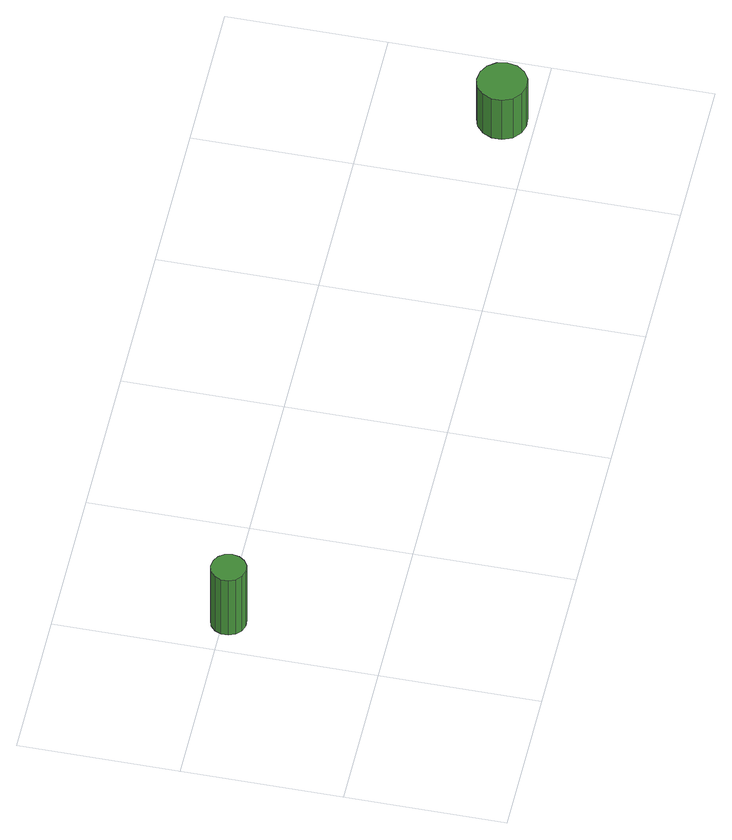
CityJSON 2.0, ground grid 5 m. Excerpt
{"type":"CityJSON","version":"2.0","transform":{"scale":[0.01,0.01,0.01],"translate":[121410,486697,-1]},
"CityObjects":{
"tree1":{"type":"SolitaryVegetationObject","attributes":{"function":"something"},"geometry":[{"type":"MultiSurface","lod":"1","boundaries":[[[0,1,2,3,4,5,6,7,8,9,10,11,12,13,14]],[[15,16,17,18,19,20,21,22,23,24,25,26,27,28,29]],[[0,29,28,1]],[[1,28,27,2]],[[2,27,26,3]],[[3,26,25,4]],[[4,25,24,5]],[[5,24,23,6]],[[6,23,22,7]],[[7,22,21,8]],[[8,21,20,9]],[[9,20,19,10]],[[10,19,18,11]],[[11,18,17,12]],[[12,17,16,13]],[[13,16,15,14]],[[14,15,29,0]]]}]},
"tree2":{"type":"SolitaryVegetationObject","attributes":{"function":"something"},"geometry":[{"type":"MultiSurface","lod":"1","boundaries":[[[30,31,32,33,34,35,36,37,38,39,40,41,42,43,44]],[[45,46,47,48,49,50,51,52,53,54,55,56,57,58,59]],[[30,59,58,31]],[[31,58,57,32]],[[32,57,56,33]],[[33,56,55,34]],[[34,55,54,35]],[[35,54,53,36]],[[36,53,52,37]],[[37,52,51,38]],[[38,51,50,39]],[[39,50,49,40]],[[40,49,48,41]],[[41,48,47,42]],[[42,47,46,43]],[[43,46,45,44]],[[44,45,59,30]]]}]}
},
"vertices":[
[176,484,312],[171,507,312],[158,525,312],[138,536,312],[116,539,312],[94,532,312],[77,517,312],[68,496,312],[68,473,312],[77,452,312],[94,437,312],[116,430,312],[138,432,312],[158,444,312],[171,462,312],[171,462,70],[158,444,70],[138,432,70],[116,430,70],[94,437,70],[77,452,70],[68,473,70],[68,496,70],[77,517,70],[94,532,70],[116,539,70],[138,536,70],[158,525,70],[171,507,70],[176,484,70],
[2341,103,245],[2335,134,245],[2316,160,245],[2288,176,245],[2256,180,245],[2226,170,245],[2202,148,245],[2189,119,245],[2189,87,245],[2202,57,245],[2226,36,245],[2256,26,245],[2288,29,245],[2316,45,245],[2335,71,245],[2335,71,71],[2316,45,71],[2288,29,71],[2256,26,71],[2226,36,71],[2202,57,71],[2189,87,71],[2189,119,71],[2202,148,71],[2226,170,71],[2256,180,71],[2288,176,71],[2316,160,71],[2335,134,71],[2341,103,71]
]}
